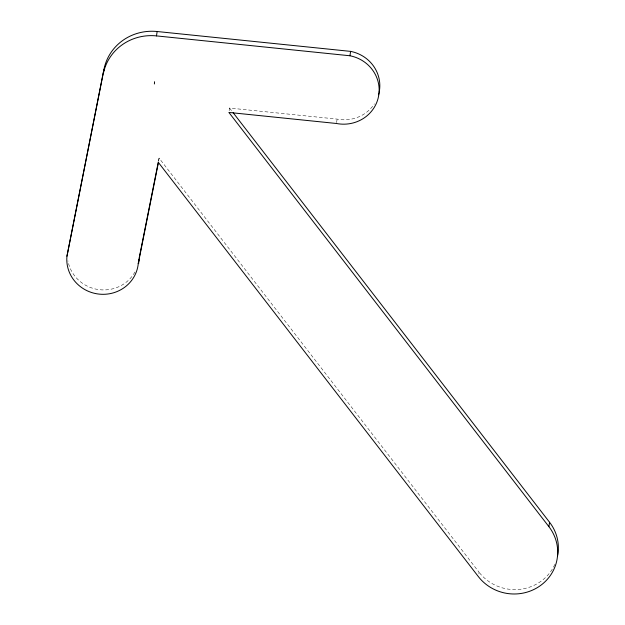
<?xml version="1.0" encoding="UTF-8"?>
<svg xmlns="http://www.w3.org/2000/svg" width="625" height="625" viewBox="0 0 625 625"><rect width="100%" height="100%" fill="white"/><g stroke="black" fill="none" stroke-linecap="round" stroke-linejoin="round"><path stroke-width="0.47" stroke-dasharray="3.12 2.34" d="M154.125 84.047L154.516 81.414M154.203 84.305L154.602 81.672M158.688 160.742L159.086 158.109L479.039 572.234L478.773 573.984M229.148 110.688L229.547 108.055L337.117 119.102A35.984 34.523 8.6 0 0 374.414 103.82M336.586 122.609L337.117 119.102M158.516 160.969L159.086 158.109M229.547 108.055L232.523 111.914M134.945 271.992A35.859 34.406 8.6 0 1 97.578 289.43A35.859 34.406 8.6 0 1 67.945 260.828M554.82 564.383A44.109 42.312 8.6 0 1 479.039 572.234"/><path stroke-width="0.94" d="M233.117 112.68L549.57 522.273L548.906 526.664A44.109 42.312 8.6 0 1 540.062 585.844A44.109 42.312 8.6 0 1 478.375 576.617L158.422 162.492L138.281 263.547A35.859 34.406 8.6 0 1 99.242 294.125A35.859 34.406 8.6 0 1 66.945 256.227L104 69.219A49.414 47.406 8.6 0 1 157.148 31.516L350.609 51.383A35.984 34.523 8.6 0 1 379.18 92.148M66.945 256.227L104 69.219M103.336 73.602A49.414 47.406 8.6 0 1 156.484 35.898L157.148 31.516M548.906 526.664L228.883 112.437L336.453 123.484A35.984 34.523 8.6 0 0 378.516 96.531A35.984 34.523 8.6 0 0 349.945 55.766L350.609 51.383M139.141 258.211L158.328 161.922M156.484 35.898L349.945 55.766M138.656 263.586L138.945 259.164A35.859 34.406 8.6 0 1 138.203 263.602M549.57 522.273A44.109 42.312 8.6 0 1 557.43 556.492M67.453 254.531A35.859 34.406 8.6 0 1 67.609 251.836M378.992 93.023A35.984 34.523 8.6 0 1 378.547 94.773"/></g></svg>
